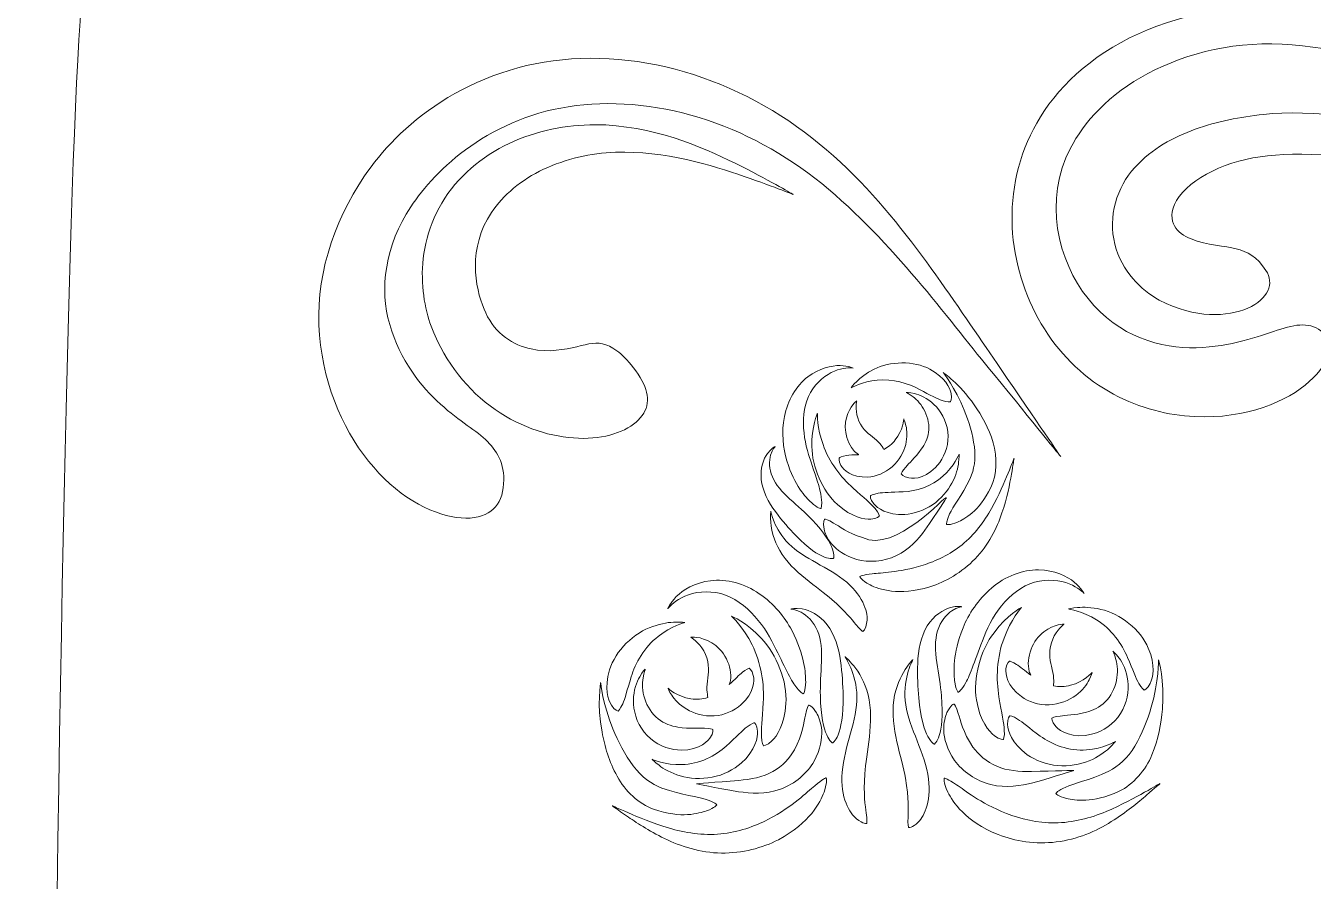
# Model space of a CAD drawing. Extents: x 359 to 483, y -510 to -85.
# Drawn here: x 359.07 to 398.54, y -264.51 to -238.26 of the extents above; entities that cross this region are included whole.
import ezdxf

# ---------------------------------------------------------------- set-up
doc = ezdxf.new("R2010")
doc.units = 0
doc.header["$MEASUREMENT"] = 0
doc.layers.add('Layer 1', color=7, linetype='Continuous')

msp = doc.modelspace()

# ---------------------------------------------------------------- linework, layer by layer
at = {"layer": 'Layer 1', "lineweight": 0}
for points, knots in [([(480.384, -236.21), (477.778, -218.221), (471.8, -202.258), (457.192, -190.652), (456.27, -189.919), (455.329, -189.239), (454.378, -188.583), (454.375, -188.577), (454.375, -188.574), (454.372, -188.568), (452.72, -185.571), (444.486, -174.406), (443.343, -166.788), (443.113, -165.25), (443.023, -163.689), (442.923, -162.139), (442.516, -155.827), (442.299, -149.504), (441.696, -143.205), (441.4, -140.11), (441.039, -137.006), (440.409, -133.958), (439.927, -131.628), (439.549, -128.164), (437.361, -126.737), (435.822, -125.733), (433.515, -125.783), (431.765, -125.417), (429.415, -124.926), (427.103, -124.275), (424.81, -123.567), (424.638, -123.514), (424.466, -123.476), (424.294, -123.43), (423.24, -120.997), (423.108, -118.615), (423.164, -117.16), (426.49, -115.522), (428.87, -111.133), (428.857, -105.967), (428.844, -100.129), (425.783, -95.293), (421.768, -94.311), (423.648, -93.525), (424.872, -91.484), (424.391, -89.236), (424.033, -87.566), (422.678, -86.221), (421.006, -85.876), (418.135, -85.282), (415.613, -87.462), (415.619, -90.226), (415.624, -92.127), (416.825, -93.741), (418.506, -94.37), (414.609, -95.495), (411.688, -100.28), (411.702, -106.008), (411.714, -111.174), (414.114, -115.551), (417.448, -117.174), (417.51, -118.618), (417.393, -120.978), (416.37, -123.399), (413.705, -123.916), (411.064, -124.78), (408.486, -125.448), (406.503, -125.963), (404.179, -125.643), (402.395, -126.819), (400.214, -128.258), (399.852, -131.723), (399.381, -134.055), (398.765, -137.106), (398.42, -140.212), (398.138, -143.309), (397.565, -149.61), (397.378, -155.934), (397.001, -162.248), (396.908, -163.799), (396.826, -165.36), (396.603, -166.899), (395.496, -174.522), (387.038, -186.635), (385.4, -189.64), (385.399, -189.643), (385.399, -189.644), (385.397, -189.647), (384.881, -190.029), (384.367, -190.419), (383.86, -190.826), (369.308, -202.502), (363.405, -218.492), (360.884, -236.493), (359.233, -248.287), (359.066, -443.788), (359.066, -443.788), (359.066, -479.813), (384.682, -509.503), (420.707, -509.503), (420.707, -509.503), (420.707, -509.503), (420.707, -509.503), (456.731, -509.503), (482.824, -479.813), (482.824, -443.788), (482.824, -443.788), (482.092, -247.996), (480.384, -236.21)], [0, 0, 0, 0, 1, 1, 1, 2, 2, 2, 3, 3, 3, 4, 4, 4, 5, 5, 5, 6, 6, 6, 7, 7, 7, 8, 8, 8, 9, 9, 9, 10, 10, 10, 11, 11, 11, 12, 12, 12, 13, 13, 13, 14, 14, 14, 15, 15, 15, 16, 16, 16, 17, 17, 17, 18, 18, 18, 19, 19, 19, 20, 20, 20, 21, 21, 21, 22, 22, 22, 23, 23, 23, 24, 24, 24, 25, 25, 25, 26, 26, 26, 27, 27, 27, 28, 28, 28, 29, 29, 29, 30, 30, 30, 31, 31, 31, 32, 32, 32, 33, 33, 33, 34, 34, 34, 35, 35, 35, 36, 36, 36, 36]), ([(398.422, -249.181), (397.761, -249.783), (396.49, -250.333), (394.899, -250.256), (394.108, -250.217), (393.243, -250.003), (392.414, -249.565), (391.588, -249.115), (390.833, -248.423), (390.302, -247.566), (389.758, -246.716), (389.418, -245.707), (389.326, -244.642), (389.242, -243.583), (389.431, -242.429), (389.965, -241.437), (390.467, -240.429), (391.488, -239.343), (392.914, -238.636), (394.326, -237.928), (396.141, -237.546), (397.997, -237.777), (399.847, -237.972), (401.682, -238.645), (403.417, -239.448), (405.159, -240.251), (406.829, -241.182), (408.513, -241.905), (410.19, -242.635), (411.897, -243.143), (413.509, -243.231), (415.113, -243.315), (416.585, -242.933), (417.691, -242.369), (418.808, -241.804), (419.534, -241.04), (419.937, -240.46), (420.132, -240.163), (420.274, -239.923), (420.347, -239.748), (420.428, -239.577), (420.47, -239.487), (420.47, -239.487), (420.47, -239.487), (420.432, -239.579), (420.36, -239.754), (420.295, -239.933), (420.165, -240.18), (419.983, -240.49), (419.605, -241.095), (418.905, -241.91), (417.786, -242.544), (416.678, -243.177), (415.181, -243.646), (413.496, -243.636), (411.817, -243.621), (410.019, -243.171), (408.273, -242.498), (406.519, -241.833), (404.797, -240.964), (403.066, -240.249), (401.34, -239.53), (399.58, -238.97), (397.897, -238.851), (396.226, -238.7), (394.668, -239.093), (393.476, -239.724), (392.277, -240.358), (391.49, -241.245), (391.102, -242.024), (390.26, -243.583), (390.708, -245.501), (391.641, -246.633), (392.575, -247.822), (393.891, -248.165), (394.956, -248.142), (396.038, -248.114), (396.851, -247.796), (397.436, -247.605), (398.024, -247.415), (398.472, -247.334), (398.849, -247.685), (399.192, -247.997), (399.097, -248.569), (398.422, -249.181)], [0, 0, 0, 0, 1, 1, 1, 2, 2, 2, 3, 3, 3, 4, 4, 4, 5, 5, 5, 6, 6, 6, 7, 7, 7, 8, 8, 8, 9, 9, 9, 10, 10, 10, 11, 11, 11, 12, 12, 12, 13, 13, 13, 14, 14, 14, 15, 15, 15, 16, 16, 16, 17, 17, 17, 18, 18, 18, 19, 19, 19, 20, 20, 20, 21, 21, 21, 22, 22, 22, 23, 23, 23, 24, 24, 24, 25, 25, 25, 26, 26, 26, 27, 27, 27, 28, 28, 28, 28]), ([(373.706, -252.442), (373.664, -252.758), (373.546, -252.993), (373.329, -253.152), (373.111, -253.318), (372.8, -253.396), (372.414, -253.365), (371.652, -253.31), (370.581, -252.808), (369.736, -251.808), (368.872, -250.831), (368.216, -249.4), (368.074, -247.761), (367.917, -246.097), (368.466, -244.321), (369.458, -242.869), (369.948, -242.132), (370.723, -241.29), (371.804, -240.596), (372.874, -239.909), (374.288, -239.37), (375.805, -239.283), (377.322, -239.178), (378.919, -239.464), (380.379, -240.069), (381.842, -240.666), (383.175, -241.589), (384.252, -242.645), (385.338, -243.698), (386.21, -244.846), (386.972, -245.908), (387.728, -246.975), (388.386, -247.957), (388.954, -248.782), (390.083, -250.435), (390.799, -251.483), (390.799, -251.483), (390.799, -251.483), (390.001, -250.497), (388.74, -248.941), (387.455, -247.416), (385.861, -245.138), (383.681, -243.279), (382.591, -242.356), (381.323, -241.612), (379.97, -241.161), (378.623, -240.705), (377.212, -240.554), (375.94, -240.715), (374.66, -240.866), (373.569, -241.36), (372.71, -241.954), (371.854, -242.555), (371.257, -243.244), (370.874, -243.821), (370.086, -244.98), (369.903, -246.362), (370.226, -247.43), (370.538, -248.524), (371.192, -249.349), (371.784, -249.87), (372.374, -250.419), (372.894, -250.678), (373.227, -251.023), (373.558, -251.366), (373.788, -251.757), (373.706, -252.442)], [0, 0, 0, 0, 1, 1, 1, 2, 2, 2, 3, 3, 3, 4, 4, 4, 5, 5, 5, 6, 6, 6, 7, 7, 7, 8, 8, 8, 9, 9, 9, 10, 10, 10, 11, 11, 11, 12, 12, 12, 13, 13, 13, 14, 14, 14, 15, 15, 15, 16, 16, 16, 17, 17, 17, 18, 18, 18, 19, 19, 19, 20, 20, 20, 21, 21, 21, 22, 22, 22, 22]), ([(394.289, -244.407), (394.392, -244.583), (394.574, -244.714), (394.797, -244.803), (395.294, -245.001), (395.845, -245.018), (396.179, -245.105), (396.523, -245.199), (396.814, -245.345), (397.093, -245.773), (397.354, -246.162), (397.176, -246.648), (396.536, -246.93), (395.908, -247.192), (394.933, -247.266), (393.822, -246.679), (393.262, -246.372), (392.671, -245.793), (392.459, -244.961), (392.241, -244.134), (392.519, -243.203), (393.07, -242.614), (393.6, -242.024), (394.258, -241.687), (394.923, -241.438), (395.593, -241.196), (396.302, -241.057), (397.013, -240.986), (398.445, -240.816), (400.615, -241.09), (402.903, -241.784), (405.2, -242.457), (407.629, -243.463), (410.016, -243.962), (411.205, -244.216), (412.379, -244.349), (413.455, -244.325), (414.532, -244.3), (415.512, -244.132), (416.303, -243.875), (417.1, -243.628), (417.699, -243.283), (418.079, -243.003), (418.458, -242.717), (418.633, -242.513), (418.633, -242.513), (418.633, -242.513), (418.589, -242.563), (418.506, -242.658), (418.426, -242.757), (418.292, -242.886), (418.114, -243.046), (417.751, -243.357), (417.167, -243.752), (416.371, -244.063), (415.58, -244.384), (414.588, -244.627), (413.478, -244.729), (412.366, -244.83), (411.145, -244.774), (409.903, -244.592), (407.411, -244.235), (404.877, -243.361), (402.625, -242.827), (400.372, -242.267), (398.364, -242.11), (397.143, -242.259), (395.938, -242.363), (394.766, -242.932), (394.349, -243.627), (394.156, -243.946), (394.191, -244.234), (394.289, -244.407)], [0, 0, 0, 0, 1, 1, 1, 2, 2, 2, 3, 3, 3, 4, 4, 4, 5, 5, 5, 6, 6, 6, 7, 7, 7, 8, 8, 8, 9, 9, 9, 10, 10, 10, 11, 11, 11, 12, 12, 12, 13, 13, 13, 14, 14, 14, 15, 15, 15, 16, 16, 16, 17, 17, 17, 18, 18, 18, 19, 19, 19, 20, 20, 20, 21, 21, 21, 22, 22, 22, 23, 23, 23, 24, 24, 24, 24]), ([(373.614, -250.139), (372.766, -249.609), (372.044, -248.745), (371.618, -247.776), (371.394, -247.293), (371.218, -246.624), (371.226, -245.847), (371.236, -245.078), (371.467, -244.173), (372.013, -243.41), (372.554, -242.654), (373.35, -242.072), (374.207, -241.735), (375.067, -241.398), (375.982, -241.266), (376.85, -241.307), (378.594, -241.409), (380.013, -242.085), (381.004, -242.574), (381.994, -243.082), (382.596, -243.439), (382.596, -243.439), (382.596, -243.439), (381.943, -243.176), (380.901, -242.819), (379.866, -242.477), (378.389, -242.04), (376.862, -242.16), (376.107, -242.223), (375.347, -242.442), (374.696, -242.794), (374.045, -243.147), (373.529, -243.649), (373.221, -244.193), (372.607, -245.292), (372.888, -246.482), (373.172, -247.073), (373.458, -247.709), (374.022, -248.073), (374.56, -248.179), (375.105, -248.3), (375.604, -248.193), (375.964, -248.11), (376.332, -248.02), (376.58, -247.951), (376.857, -248.052), (377.13, -248.156), (377.458, -248.393), (377.842, -248.954), (378.198, -249.472), (378.231, -249.925), (377.91, -250.296), (377.598, -250.664), (376.949, -250.923), (376.16, -250.923), (375.373, -250.921), (374.452, -250.682), (373.614, -250.139)], [0, 0, 0, 0, 1, 1, 1, 2, 2, 2, 3, 3, 3, 4, 4, 4, 5, 5, 5, 6, 6, 6, 7, 7, 7, 8, 8, 8, 9, 9, 9, 10, 10, 10, 11, 11, 11, 12, 12, 12, 13, 13, 13, 14, 14, 14, 15, 15, 15, 16, 16, 16, 17, 17, 17, 18, 18, 18, 19, 19, 19, 19]), ([(384.05, -248.8), (383.816, -248.852), (383.513, -249.016), (383.284, -249.292), (382.798, -249.845), (382.861, -250.786), (383.071, -251.416), (383.276, -252.067), (383.432, -252.474), (383.46, -252.73), (383.498, -252.984), (383.45, -253.076), (383.45, -253.076), (383.45, -253.076), (383.346, -253.069), (383.154, -252.895), (382.971, -252.716), (382.65, -252.389), (382.402, -251.613), (382.285, -251.223), (382.234, -250.732), (382.331, -250.25), (382.42, -249.768), (382.691, -249.302), (383.045, -249.038), (383.394, -248.77), (383.778, -248.681), (384.038, -248.691), (384.302, -248.695), (384.441, -248.767), (384.441, -248.767), (384.441, -248.767), (384.286, -248.739), (384.05, -248.8)], [0, 0, 0, 0, 1, 1, 1, 2, 2, 2, 3, 3, 3, 4, 4, 4, 5, 5, 5, 6, 6, 6, 7, 7, 7, 8, 8, 8, 9, 9, 9, 10, 10, 10, 11, 11, 11, 11]), ([(387.437, -249.545), (387.47, -249.727), (387.412, -249.803), (387.412, -249.803), (387.412, -249.803), (387.32, -249.817), (387.167, -249.764), (387.01, -249.715), (386.806, -249.598), (386.469, -249.421), (386.137, -249.235), (385.637, -249.086), (385.175, -249.138), (384.718, -249.176), (384.376, -249.371), (384.376, -249.371), (384.376, -249.371), (384.59, -249.039), (385.077, -248.804), (385.546, -248.552), (386.309, -248.531), (386.786, -248.8), (387.265, -249.054), (387.404, -249.373), (387.437, -249.545)], [0, 0, 0, 0, 1, 1, 1, 2, 2, 2, 3, 3, 3, 4, 4, 4, 5, 5, 5, 6, 6, 6, 7, 7, 7, 8, 8, 8, 8]), ([(387.394, -253.242), (387.486, -253.017), (387.764, -252.692), (388.021, -252.15), (388.144, -251.879), (388.202, -251.558), (388.152, -251.178), (388.105, -250.803), (387.98, -250.402), (387.843, -250.062), (387.566, -249.373), (387.197, -248.904), (387.197, -248.904), (387.197, -248.904), (387.689, -249.241), (388.148, -249.894), (388.375, -250.22), (388.595, -250.608), (388.727, -251.056), (388.867, -251.498), (388.842, -252.041), (388.661, -252.427), (388.286, -253.192), (387.848, -253.381), (387.633, -253.495), (387.399, -253.595), (387.301, -253.564), (387.301, -253.564), (387.301, -253.564), (387.286, -253.463), (387.394, -253.242)], [0, 0, 0, 0, 1, 1, 1, 2, 2, 2, 3, 3, 3, 4, 4, 4, 5, 5, 5, 6, 6, 6, 7, 7, 7, 8, 8, 8, 9, 9, 9, 10, 10, 10, 10]), ([(384.596, -251.422), (384.268, -251.195), (384.112, -250.637), (384.23, -250.289), (384.327, -249.926), (384.545, -249.773), (384.545, -249.773), (384.545, -249.773), (384.49, -250.031), (384.578, -250.295), (384.66, -250.573), (384.866, -250.76), (385.024, -250.873), (385.215, -251.007), (385.321, -251.159), (385.377, -251.263), (385.507, -251.192), (385.631, -251.101), (385.729, -250.97), (385.966, -250.676), (385.986, -250.328), (385.986, -250.328), (385.986, -250.328), (386.024, -250.401), (386.056, -250.538), (386.087, -250.674), (386.103, -250.88), (386.046, -251.113), (385.989, -251.344), (385.856, -251.6), (385.637, -251.792), (385.419, -251.989), (385.132, -252.092), (384.885, -252.109), (384.378, -252.132), (384.135, -251.891), (384.058, -251.753), (383.975, -251.603), (384.013, -251.515), (384.013, -251.515), (384.013, -251.515), (384.092, -251.47), (384.23, -251.45), (384.323, -251.434), (384.45, -251.429), (384.598, -251.424), (384.597, -251.423), (384.596, -251.423), (384.596, -251.422)], [0, 0, 0, 0, 1, 1, 1, 2, 2, 2, 3, 3, 3, 4, 4, 4, 5, 5, 5, 6, 6, 6, 7, 7, 7, 8, 8, 8, 9, 9, 9, 10, 10, 10, 11, 11, 11, 12, 12, 12, 13, 13, 13, 14, 14, 14, 15, 15, 15, 16, 16, 16, 16]), ([(386.635, -250.092), (386.538, -249.892), (386.394, -249.737), (386.272, -249.644), (386.149, -249.551), (386.058, -249.512), (386.058, -249.512), (386.058, -249.512), (386.155, -249.507), (386.318, -249.546), (386.479, -249.585), (386.707, -249.683), (386.912, -249.881), (387.115, -250.076), (387.295, -250.373), (387.336, -250.72), (387.382, -251.07), (387.265, -251.422), (387.094, -251.66), (386.732, -252.144), (386.321, -252.174), (386.144, -252.138), (385.951, -252.097), (385.912, -252.007), (385.912, -252.007), (385.912, -252.007), (385.946, -251.92), (386.05, -251.802), (386.151, -251.68), (386.319, -251.538), (386.526, -251.258), (386.625, -251.116), (386.724, -250.938), (386.749, -250.735), (386.778, -250.53), (386.733, -250.291), (386.635, -250.092)], [0, 0, 0, 0, 1, 1, 1, 2, 2, 2, 3, 3, 3, 4, 4, 4, 5, 5, 5, 6, 6, 6, 7, 7, 7, 8, 8, 8, 9, 9, 9, 10, 10, 10, 11, 11, 11, 12, 12, 12, 12]), ([(384.426, -252.439), (384.772, -252.752), (384.99, -252.931), (385.106, -253.077), (385.225, -253.219), (385.241, -253.312), (385.241, -253.312), (385.241, -253.312), (385.179, -253.387), (384.975, -253.4), (384.778, -253.408), (384.402, -253.356), (383.953, -252.95), (383.493, -252.552), (383.171, -251.782), (383.171, -251.177), (383.15, -250.565), (383.339, -250.156), (383.339, -250.156), (383.339, -250.156), (383.329, -250.606), (383.513, -251.115), (383.686, -251.633), (384.074, -252.133), (384.426, -252.439)], [0, 0, 0, 0, 1, 1, 1, 2, 2, 2, 3, 3, 3, 4, 4, 4, 5, 5, 5, 6, 6, 6, 7, 7, 7, 8, 8, 8, 8]), ([(381.958, -252.107), (382.156, -252.59), (382.784, -252.991), (383.176, -253.42), (383.967, -254.241), (383.836, -254.606), (383.836, -254.606), (383.836, -254.606), (383.466, -254.724), (382.675, -253.904), (382.477, -253.695), (382.266, -253.457), (382.053, -253.171), (381.843, -252.887), (381.656, -252.538), (381.619, -252.188), (381.582, -251.842), (381.686, -251.548), (381.809, -251.385), (381.933, -251.219), (382.044, -251.171), (382.044, -251.171), (382.044, -251.171), (381.959, -251.26), (381.906, -251.434), (381.852, -251.606), (381.854, -251.864), (381.958, -252.107)], [0, 0, 0, 0, 1, 1, 1, 2, 2, 2, 3, 3, 3, 4, 4, 4, 5, 5, 5, 6, 6, 6, 7, 7, 7, 8, 8, 8, 9, 9, 9, 9]), ([(386.871, -252.957), (386.608, -253.138), (386.294, -253.236), (386.021, -253.255), (385.465, -253.285), (385.179, -253.065), (385.065, -252.929), (384.948, -252.783), (384.965, -252.689), (384.965, -252.689), (384.965, -252.689), (385.04, -252.634), (385.2, -252.608), (385.361, -252.577), (385.595, -252.582), (385.971, -252.561), (386.348, -252.55), (386.847, -252.4), (387.19, -252.082), (387.538, -251.78), (387.683, -251.407), (387.683, -251.407), (387.683, -251.407), (387.69, -251.503), (387.67, -251.665), (387.65, -251.825), (387.595, -252.054), (387.466, -252.294), (387.339, -252.532), (387.135, -252.778), (386.871, -252.957)], [0, 0, 0, 0, 1, 1, 1, 2, 2, 2, 3, 3, 3, 4, 4, 4, 5, 5, 5, 6, 6, 6, 7, 7, 7, 8, 8, 8, 9, 9, 9, 10, 10, 10, 10]), ([(384.637, -255.162), (384.637, -255.162), (384.732, -255.107), (385.022, -255.079), (385.31, -255.038), (385.798, -255.051), (386.579, -254.813), (386.968, -254.691), (387.401, -254.489), (387.775, -254.185), (388.15, -253.889), (388.455, -253.476), (388.681, -253.07), (388.908, -252.665), (389.07, -252.274), (389.186, -251.995), (389.3, -251.715), (389.369, -251.544), (389.369, -251.544), (389.369, -251.544), (389.339, -251.726), (389.29, -252.025), (389.236, -252.324), (389.158, -252.744), (388.999, -253.212), (388.842, -253.678), (388.582, -254.199), (388.174, -254.617), (387.774, -255.034), (387.264, -255.329), (386.791, -255.477), (385.829, -255.768), (385.231, -255.554), (384.954, -255.421), (384.669, -255.271), (384.637, -255.162), (384.637, -255.162)], [0, 0, 0, 0, 1, 1, 1, 2, 2, 2, 3, 3, 3, 4, 4, 4, 5, 5, 5, 6, 6, 6, 7, 7, 7, 8, 8, 8, 9, 9, 9, 10, 10, 10, 11, 11, 11, 12, 12, 12, 12]), ([(383.566, -253.397), (383.566, -253.397), (383.663, -253.413), (383.834, -253.52), (384.011, -253.615), (384.256, -253.826), (384.724, -253.964), (385.741, -254.466), (387.278, -252.634), (387.293, -252.751), (387.293, -252.751), (387.026, -253.184), (386.637, -253.738), (386.437, -254.012), (386.165, -254.332), (385.763, -254.521), (385.37, -254.71), (384.912, -254.738), (384.544, -254.637), (383.792, -254.407), (383.596, -253.925), (383.543, -253.712), (383.496, -253.474), (383.566, -253.397), (383.566, -253.397)], [0, 0, 0, 0, 1, 1, 1, 2, 2, 2, 3, 3, 3, 4, 4, 4, 5, 5, 5, 6, 6, 6, 7, 7, 7, 8, 8, 8, 8]), ([(381.91, -253.51), (381.891, -253.289), (381.91, -253.158), (381.91, -253.158), (381.91, -253.158), (381.935, -253.289), (382.016, -253.485), (382.096, -253.679), (382.241, -253.937), (382.465, -254.158), (382.902, -254.612), (383.685, -254.865), (384.238, -255.338), (384.783, -255.806), (384.897, -256.31), (384.859, -256.551), (384.826, -256.803), (384.728, -256.847), (384.728, -256.847), (384.728, -256.847), (384.646, -256.792), (384.521, -256.635), (384.39, -256.479), (384.216, -256.244), (383.783, -255.866), (383.371, -255.495), (382.57, -255.029), (382.187, -254.368), (381.998, -254.047), (381.93, -253.73), (381.91, -253.51)], [0, 0, 0, 0, 1, 1, 1, 2, 2, 2, 3, 3, 3, 4, 4, 4, 5, 5, 5, 6, 6, 6, 7, 7, 7, 8, 8, 8, 9, 9, 9, 10, 10, 10, 10]), ([(391.158, -255.429), (390.92, -255.308), (390.543, -255.232), (390.148, -255.307), (389.33, -255.436), (388.71, -256.301), (388.449, -256.999), (388.171, -257.712), (388.031, -258.175), (387.887, -258.418), (387.753, -258.666), (387.657, -258.713), (387.657, -258.713), (387.657, -258.713), (387.581, -258.637), (387.545, -258.354), (387.522, -258.074), (387.481, -257.57), (387.806, -256.733), (387.974, -256.318), (388.268, -255.862), (388.681, -255.514), (389.087, -255.161), (389.636, -254.946), (390.121, -254.959), (390.605, -254.966), (390.998, -255.151), (391.217, -255.337), (391.443, -255.521), (391.516, -255.678), (391.516, -255.678), (391.516, -255.678), (391.403, -255.545), (391.158, -255.429)], [0, 0, 0, 0, 1, 1, 1, 2, 2, 2, 3, 3, 3, 4, 4, 4, 5, 5, 5, 6, 6, 6, 7, 7, 7, 8, 8, 8, 9, 9, 9, 10, 10, 10, 11, 11, 11, 11]), ([(382.908, -258.764), (382.908, -258.764), (382.807, -258.728), (382.647, -258.495), (382.479, -258.268), (382.292, -257.822), (381.94, -257.143), (381.608, -256.475), (380.901, -255.68), (380.074, -255.637), (379.673, -255.604), (379.306, -255.718), (379.082, -255.864), (378.851, -256.005), (378.752, -256.15), (378.752, -256.15), (378.752, -256.15), (378.808, -255.985), (379.014, -255.779), (379.212, -255.571), (379.584, -255.346), (380.064, -255.289), (380.545, -255.224), (381.114, -255.381), (381.555, -255.689), (382.002, -255.992), (382.341, -256.416), (382.552, -256.811), (382.962, -257.609), (382.975, -258.115), (382.981, -258.395), (382.975, -258.68), (382.908, -258.764), (382.908, -258.764)], [0, 0, 0, 0, 1, 1, 1, 2, 2, 2, 3, 3, 3, 4, 4, 4, 5, 5, 5, 6, 6, 6, 7, 7, 7, 8, 8, 8, 9, 9, 9, 10, 10, 10, 11, 11, 11, 11]), ([(383.803, -260.271), (383.803, -260.271), (383.452, -260.086), (383.432, -258.82), (383.404, -258.178), (383.576, -257.364), (383.34, -256.823), (383.224, -256.549), (383.018, -256.347), (382.839, -256.257), (382.658, -256.164), (382.522, -256.164), (382.522, -256.164), (382.522, -256.164), (382.648, -256.117), (382.873, -256.153), (383.095, -256.189), (383.402, -256.341), (383.637, -256.641), (383.876, -256.944), (383.996, -257.361), (384.05, -257.747), (384.102, -258.136), (384.121, -258.49), (384.128, -258.81), (384.148, -260.075), (383.803, -260.271), (383.803, -260.271)], [0, 0, 0, 0, 1, 1, 1, 2, 2, 2, 3, 3, 3, 4, 4, 4, 5, 5, 5, 6, 6, 6, 7, 7, 7, 8, 8, 8, 9, 9, 9, 9]), ([(387.141, -258.824), (387.254, -260.085), (386.924, -260.306), (386.924, -260.306), (386.924, -260.306), (386.56, -260.147), (386.447, -258.886), (386.422, -258.568), (386.403, -258.214), (386.414, -257.821), (386.428, -257.431), (386.504, -257.004), (386.709, -256.678), (386.912, -256.355), (387.201, -256.171), (387.418, -256.113), (387.639, -256.053), (387.768, -256.087), (387.768, -256.087), (387.768, -256.087), (387.633, -256.101), (387.463, -256.212), (387.294, -256.321), (387.11, -256.543), (387.024, -256.828), (386.846, -257.391), (387.102, -258.182), (387.141, -258.824)], [0, 0, 0, 0, 1, 1, 1, 2, 2, 2, 3, 3, 3, 4, 4, 4, 5, 5, 5, 6, 6, 6, 7, 7, 7, 8, 8, 8, 9, 9, 9, 9]), ([(388.906, -258.848), (388.988, -259.368), (389.063, -259.674), (389.071, -259.878), (389.084, -260.079), (389.041, -260.166), (389.041, -260.166), (389.041, -260.166), (388.942, -260.181), (388.766, -260.046), (388.599, -259.913), (388.322, -259.606), (388.217, -258.949), (388.098, -258.292), (388.345, -257.411), (388.755, -256.886), (389.153, -256.341), (389.595, -256.111), (389.595, -256.111), (389.595, -256.111), (389.267, -256.486), (389.061, -257.053), (388.839, -257.618), (388.814, -258.331), (388.906, -258.848)], [0, 0, 0, 0, 1, 1, 1, 2, 2, 2, 3, 3, 3, 4, 4, 4, 5, 5, 5, 6, 6, 6, 7, 7, 7, 8, 8, 8, 8]), ([(392.849, -257.641), (392.688, -257.241), (392.342, -256.761), (391.899, -256.493), (391.47, -256.215), (391.039, -256.155), (391.039, -256.155), (391.039, -256.155), (391.14, -256.128), (391.317, -256.112), (391.493, -256.097), (391.748, -256.1), (392.033, -256.171), (392.607, -256.289), (393.264, -256.801), (393.485, -257.356), (393.719, -257.902), (393.626, -258.268), (393.545, -258.439), (393.456, -258.618), (393.363, -258.644), (393.363, -258.644), (393.363, -258.644), (393.283, -258.594), (393.197, -258.44), (393.105, -258.287), (393.021, -258.037), (392.849, -257.641)], [0, 0, 0, 0, 1, 1, 1, 2, 2, 2, 3, 3, 3, 4, 4, 4, 5, 5, 5, 6, 6, 6, 7, 7, 7, 8, 8, 8, 9, 9, 9, 9]), ([(378.457, -257), (378.043, -257.313), (377.75, -257.826), (377.631, -258.241), (377.502, -258.653), (377.444, -258.91), (377.369, -259.072), (377.3, -259.233), (377.226, -259.292), (377.226, -259.292), (377.226, -259.292), (377.13, -259.275), (377.023, -259.107), (376.924, -258.945), (376.794, -258.591), (376.969, -258.024), (377.132, -257.448), (377.731, -256.87), (378.29, -256.694), (378.566, -256.593), (378.819, -256.563), (378.996, -256.56), (379.173, -256.557), (379.277, -256.573), (379.277, -256.573), (379.277, -256.573), (378.855, -256.678), (378.457, -257)], [0, 0, 0, 0, 1, 1, 1, 2, 2, 2, 3, 3, 3, 4, 4, 4, 5, 5, 5, 6, 6, 6, 7, 7, 7, 8, 8, 8, 9, 9, 9, 9]), ([(381.337, -257.26), (381.074, -256.718), (380.708, -256.379), (380.708, -256.379), (380.708, -256.379), (381.172, -256.562), (381.624, -257.062), (382.087, -257.542), (382.425, -258.391), (382.375, -259.058), (382.339, -259.722), (382.096, -260.056), (381.944, -260.206), (381.783, -260.359), (381.683, -260.354), (381.683, -260.354), (381.683, -260.354), (381.631, -260.272), (381.623, -260.071), (381.61, -259.867), (381.652, -259.555), (381.679, -259.029), (381.717, -258.505), (381.618, -257.799), (381.337, -257.26)], [0, 0, 0, 0, 1, 1, 1, 2, 2, 2, 3, 3, 3, 4, 4, 4, 5, 5, 5, 6, 6, 6, 7, 7, 7, 8, 8, 8, 8]), ([(379.981, -258.269), (380.02, -258.045), (380.019, -257.723), (379.855, -257.446), (379.706, -257.171), (379.458, -257.022), (379.458, -257.022), (379.458, -257.022), (379.748, -256.983), (380.098, -257.196), (380.453, -257.382), (380.751, -257.931), (380.673, -258.355), (380.666, -258.403), (380.65, -258.436), (380.639, -258.477), (380.814, -258.312), (380.939, -258.179), (381.039, -258.101), (381.154, -258.005), (381.243, -257.977), (381.243, -257.977), (381.243, -257.977), (381.331, -258.016), (381.375, -258.194), (381.414, -258.359), (381.404, -258.728), (380.996, -259.098), (380.793, -259.275), (380.493, -259.417), (380.175, -259.436), (379.86, -259.458), (379.558, -259.367), (379.334, -259.235), (379.108, -259.102), (378.958, -258.932), (378.873, -258.804), (378.789, -258.674), (378.759, -258.588), (378.759, -258.588), (378.759, -258.588), (379.038, -258.852), (379.458, -258.91), (379.641, -258.942), (379.819, -258.92), (379.985, -258.874), (379.956, -258.758), (379.929, -258.553), (379.981, -258.269)], [0, 0, 0, 0, 1, 1, 1, 2, 2, 2, 3, 3, 3, 4, 4, 4, 5, 5, 5, 6, 6, 6, 7, 7, 7, 8, 8, 8, 9, 9, 9, 10, 10, 10, 11, 11, 11, 12, 12, 12, 13, 13, 13, 14, 14, 14, 15, 15, 15, 16, 16, 16, 16]), ([(389.23, -257.756), (389.23, -257.756), (389.321, -257.774), (389.446, -257.858), (389.556, -257.927), (389.686, -258.043), (389.884, -258.193), (389.868, -258.153), (389.849, -258.12), (389.837, -258.073), (389.715, -257.659), (389.954, -257.082), (390.287, -256.86), (390.613, -256.611), (390.905, -256.62), (390.905, -256.62), (390.905, -256.62), (390.674, -256.794), (390.555, -257.083), (390.421, -257.376), (390.453, -257.695), (390.515, -257.915), (390.597, -258.192), (390.592, -258.399), (390.575, -258.517), (390.745, -258.546), (390.924, -258.549), (391.103, -258.497), (391.514, -258.396), (391.764, -258.105), (391.764, -258.105), (391.764, -258.105), (391.744, -258.193), (391.673, -258.331), (391.603, -258.467), (391.471, -258.652), (391.26, -258.808), (391.051, -258.962), (390.76, -259.084), (390.444, -259.095), (390.126, -259.11), (389.813, -259), (389.593, -258.845), (389.149, -258.52), (389.1, -258.154), (389.122, -257.985), (389.147, -257.804), (389.23, -257.756), (389.23, -257.756)], [0, 0, 0, 0, 1, 1, 1, 2, 2, 2, 3, 3, 3, 4, 4, 4, 5, 5, 5, 6, 6, 6, 7, 7, 7, 8, 8, 8, 9, 9, 9, 10, 10, 10, 11, 11, 11, 12, 12, 12, 13, 13, 13, 14, 14, 14, 15, 15, 15, 16, 16, 16, 16]), ([(384.836, -262.415), (384.871, -262.634), (384.857, -262.734), (384.857, -262.734), (384.857, -262.734), (384.751, -262.768), (384.538, -262.594), (384.329, -262.43), (384.036, -261.953), (384.099, -261.165), (384.161, -260.37), (384.572, -259.548), (384.55, -258.842), (384.547, -258.49), (384.455, -258.174), (384.362, -257.96), (384.269, -257.744), (384.185, -257.623), (384.185, -257.623), (384.185, -257.623), (384.3, -257.712), (384.455, -257.904), (384.609, -258.093), (384.797, -258.397), (384.895, -258.795), (385.101, -259.609), (384.828, -260.594), (384.793, -261.218), (384.748, -261.863), (384.807, -262.193), (384.836, -262.415)], [0, 0, 0, 0, 1, 1, 1, 2, 2, 2, 3, 3, 3, 4, 4, 4, 5, 5, 5, 6, 6, 6, 7, 7, 7, 8, 8, 8, 9, 9, 9, 10, 10, 10, 10]), ([(386.436, -262.692), (386.242, -262.887), (386.133, -262.865), (386.133, -262.865), (386.133, -262.865), (386.109, -262.767), (386.12, -262.545), (386.126, -262.321), (386.15, -261.987), (386.038, -261.35), (385.938, -260.734), (385.563, -259.783), (385.683, -258.951), (385.739, -258.545), (385.895, -258.224), (386.028, -258.019), (386.162, -257.812), (386.267, -257.711), (386.267, -257.711), (386.267, -257.711), (386.196, -257.841), (386.126, -258.065), (386.056, -258.288), (385.997, -258.612), (386.031, -258.962), (386.084, -259.666), (386.578, -260.441), (386.723, -261.225), (386.867, -262.002), (386.626, -262.508), (386.436, -262.692)], [0, 0, 0, 0, 1, 1, 1, 2, 2, 2, 3, 3, 3, 4, 4, 4, 5, 5, 5, 6, 6, 6, 7, 7, 7, 8, 8, 8, 9, 9, 9, 10, 10, 10, 10]), ([(391.783, -259.992), (391.147, -260.155), (390.777, -259.906), (390.647, -259.762), (390.507, -259.602), (390.53, -259.505), (390.53, -259.505), (390.53, -259.505), (390.615, -259.461), (390.785, -259.442), (390.954, -259.415), (391.205, -259.423), (391.593, -259.322), (391.785, -259.266), (392, -259.175), (392.166, -259.007), (392.336, -258.842), (392.459, -258.597), (392.509, -258.353), (392.56, -258.109), (392.537, -257.874), (392.493, -257.71), (392.448, -257.545), (392.395, -257.449), (392.395, -257.449), (392.395, -257.449), (392.481, -257.514), (392.591, -257.662), (392.699, -257.81), (392.822, -258.053), (392.857, -258.363), (392.892, -258.669), (392.837, -259.044), (392.632, -259.365), (392.43, -259.691), (392.091, -259.906), (391.783, -259.992)], [0, 0, 0, 0, 1, 1, 1, 2, 2, 2, 3, 3, 3, 4, 4, 4, 5, 5, 5, 6, 6, 6, 7, 7, 7, 8, 8, 8, 9, 9, 9, 10, 10, 10, 11, 11, 11, 12, 12, 12, 12]), ([(393.917, -259.232), (393.882, -259.67), (393.797, -260.156), (393.597, -260.629), (393.409, -261.103), (393.015, -261.545), (392.596, -261.749), (391.752, -262.144), (391.244, -262.014), (390.98, -261.972), (390.709, -261.905), (390.646, -261.819), (390.646, -261.819), (390.646, -261.819), (390.704, -261.73), (390.952, -261.624), (391.19, -261.503), (391.66, -261.427), (392.272, -261.133), (392.573, -260.981), (392.854, -260.733), (393.074, -260.363), (393.293, -260), (393.46, -259.564), (393.574, -259.172), (393.805, -258.378), (393.803, -257.717), (393.803, -257.717), (393.803, -257.717), (393.984, -258.352), (393.917, -259.232)], [0, 0, 0, 0, 1, 1, 1, 2, 2, 2, 3, 3, 3, 4, 4, 4, 5, 5, 5, 6, 6, 6, 7, 7, 7, 8, 8, 8, 9, 9, 9, 10, 10, 10, 10]), ([(377.891, -258.235), (377.985, -258.076), (378.063, -258.002), (378.063, -258.002), (378.063, -258.002), (378.02, -258.103), (377.993, -258.272), (377.966, -258.44), (377.968, -258.676), (378.044, -258.914), (378.119, -259.151), (378.268, -259.381), (378.454, -259.528), (378.636, -259.677), (378.86, -259.746), (379.056, -259.781), (379.453, -259.841), (379.701, -259.807), (379.873, -259.816), (380.044, -259.817), (380.132, -259.852), (380.132, -259.852), (380.132, -259.852), (380.166, -259.947), (380.043, -260.12), (379.929, -260.277), (379.587, -260.563), (378.937, -260.467), (378.622, -260.414), (378.262, -260.235), (378.027, -259.932), (377.79, -259.635), (377.696, -259.268), (377.699, -258.959), (377.702, -258.647), (377.798, -258.393), (377.891, -258.235)], [0, 0, 0, 0, 1, 1, 1, 2, 2, 2, 3, 3, 3, 4, 4, 4, 5, 5, 5, 6, 6, 6, 7, 7, 7, 8, 8, 8, 9, 9, 9, 10, 10, 10, 11, 11, 11, 12, 12, 12, 12]), ([(376.691, -258.416), (376.691, -258.416), (376.758, -259.074), (377.07, -259.839), (377.225, -260.217), (377.437, -260.633), (377.693, -260.971), (377.95, -261.316), (378.255, -261.533), (378.571, -261.653), (379.21, -261.882), (379.685, -261.908), (379.934, -262.004), (380.193, -262.084), (380.259, -262.165), (380.259, -262.165), (380.259, -262.165), (380.205, -262.257), (379.943, -262.352), (379.685, -262.422), (379.193, -262.604), (378.313, -262.3), (377.874, -262.141), (377.437, -261.742), (377.2, -261.291), (376.951, -260.841), (376.817, -260.366), (376.736, -259.935), (376.578, -259.067), (376.691, -258.416), (376.691, -258.416)], [0, 0, 0, 0, 1, 1, 1, 2, 2, 2, 3, 3, 3, 4, 4, 4, 5, 5, 5, 6, 6, 6, 7, 7, 7, 8, 8, 8, 9, 9, 9, 10, 10, 10, 10]), ([(380.929, -261.415), (381.289, -261.384), (381.675, -261.317), (381.969, -261.147), (382.269, -260.98), (382.496, -260.723), (382.635, -260.481), (382.902, -259.991), (382.917, -259.624), (382.973, -259.411), (383.013, -259.192), (383.068, -259.108), (383.068, -259.108), (383.068, -259.108), (383.174, -259.118), (383.314, -259.342), (383.43, -259.551), (383.641, -260.075), (383.237, -260.831), (383.03, -261.193), (382.655, -261.524), (382.207, -261.684), (381.751, -261.85), (381.29, -261.817), (380.919, -261.763), (380.179, -261.641), (379.628, -261.519), (379.628, -261.519), (379.628, -261.519), (380.197, -261.474), (380.929, -261.415)], [0, 0, 0, 0, 1, 1, 1, 2, 2, 2, 3, 3, 3, 4, 4, 4, 5, 5, 5, 6, 6, 6, 7, 7, 7, 8, 8, 8, 9, 9, 9, 10, 10, 10, 10]), ([(387.313, -259.331), (387.428, -259.093), (387.533, -259.072), (387.533, -259.072), (387.533, -259.072), (387.597, -259.15), (387.659, -259.363), (387.737, -259.569), (387.79, -259.932), (388.108, -260.392), (388.271, -260.618), (388.524, -260.85), (388.839, -260.985), (389.149, -261.123), (389.54, -261.149), (389.901, -261.143), (390.636, -261.124), (391.206, -261.11), (391.206, -261.11), (391.206, -261.11), (390.671, -261.289), (389.948, -261.488), (389.584, -261.58), (389.13, -261.661), (388.659, -261.544), (388.196, -261.432), (387.789, -261.141), (387.545, -260.803), (387.065, -260.094), (387.219, -259.55), (387.313, -259.331)], [0, 0, 0, 0, 1, 1, 1, 2, 2, 2, 3, 3, 3, 4, 4, 4, 5, 5, 5, 6, 6, 6, 7, 7, 7, 8, 8, 8, 9, 9, 9, 10, 10, 10, 10]), ([(379.183, -260.931), (379.705, -260.924), (380.232, -260.657), (380.545, -260.363), (380.865, -260.078), (381.039, -259.881), (381.182, -259.774), (381.32, -259.665), (381.412, -259.646), (381.412, -259.646), (381.412, -259.646), (381.491, -259.705), (381.504, -259.907), (381.513, -260.099), (381.453, -260.485), (381, -260.891), (380.773, -261.086), (380.456, -261.254), (380.112, -261.319), (379.771, -261.388), (379.422, -261.358), (379.136, -261.276), (378.849, -261.193), (378.626, -261.062), (378.483, -260.954), (378.34, -260.845), (378.269, -260.767), (378.269, -260.767), (378.269, -260.767), (378.669, -260.956), (379.183, -260.931)], [0, 0, 0, 0, 1, 1, 1, 2, 2, 2, 3, 3, 3, 4, 4, 4, 5, 5, 5, 6, 6, 6, 7, 7, 7, 8, 8, 8, 9, 9, 9, 10, 10, 10, 10]), ([(389.236, -259.434), (389.236, -259.434), (389.33, -259.442), (389.479, -259.537), (389.632, -259.628), (389.825, -259.806), (390.174, -260.056), (390.515, -260.316), (391.067, -260.526), (391.588, -260.479), (392.101, -260.449), (392.479, -260.22), (392.479, -260.22), (392.479, -260.22), (392.417, -260.305), (392.285, -260.428), (392.155, -260.55), (391.947, -260.705), (391.67, -260.817), (391.395, -260.929), (391.051, -260.994), (390.704, -260.962), (390.355, -260.933), (390.022, -260.799), (389.776, -260.628), (389.283, -260.272), (389.184, -259.894), (389.172, -259.703), (389.164, -259.501), (389.236, -259.434), (389.236, -259.434)], [0, 0, 0, 0, 1, 1, 1, 2, 2, 2, 3, 3, 3, 4, 4, 4, 5, 5, 5, 6, 6, 6, 7, 7, 7, 8, 8, 8, 9, 9, 9, 10, 10, 10, 10]), ([(383.545, -261.778), (383.424, -262.092), (383.118, -262.717), (382.142, -263.237), (381.658, -263.489), (381.032, -263.657), (380.395, -263.645), (379.752, -263.64), (379.143, -263.439), (378.654, -263.201), (378.162, -262.962), (377.769, -262.697), (377.491, -262.507), (377.216, -262.313), (377.049, -262.196), (377.049, -262.196), (377.049, -262.196), (377.236, -262.278), (377.543, -262.412), (377.852, -262.544), (378.283, -262.73), (378.779, -262.876), (379.275, -263.024), (379.841, -263.115), (380.374, -263.058), (380.911, -263.007), (381.418, -262.828), (381.823, -262.618), (382.634, -262.188), (383.004, -261.782), (383.256, -261.584), (383.499, -261.372), (383.608, -261.337), (383.608, -261.337), (383.608, -261.337), (383.659, -261.443), (383.545, -261.778)], [0, 0, 0, 0, 1, 1, 1, 2, 2, 2, 3, 3, 3, 4, 4, 4, 5, 5, 5, 6, 6, 6, 7, 7, 7, 8, 8, 8, 9, 9, 9, 10, 10, 10, 11, 11, 11, 12, 12, 12, 12]), ([(393.435, -261.87), (393.178, -262.088), (392.816, -262.392), (392.351, -262.681), (391.889, -262.969), (391.304, -263.232), (390.665, -263.305), (390.033, -263.383), (389.393, -263.281), (388.886, -263.081), (387.861, -262.666), (387.491, -262.077), (387.338, -261.777), (387.189, -261.456), (387.229, -261.345), (387.229, -261.345), (387.229, -261.345), (387.341, -261.368), (387.605, -261.553), (387.876, -261.725), (388.286, -262.089), (389.138, -262.432), (389.563, -262.599), (390.085, -262.724), (390.625, -262.719), (391.162, -262.719), (391.715, -262.57), (392.192, -262.371), (392.671, -262.173), (393.08, -261.944), (393.373, -261.781), (393.665, -261.614), (393.842, -261.514), (393.842, -261.514), (393.842, -261.514), (393.688, -261.648), (393.435, -261.87)], [0, 0, 0, 0, 1, 1, 1, 2, 2, 2, 3, 3, 3, 4, 4, 4, 5, 5, 5, 6, 6, 6, 7, 7, 7, 8, 8, 8, 9, 9, 9, 10, 10, 10, 11, 11, 11, 12, 12, 12, 12])]:
    msp.add_open_spline(points, degree=3, knots=knots, dxfattribs=at)

doc.saveas('drawing.dxf')
